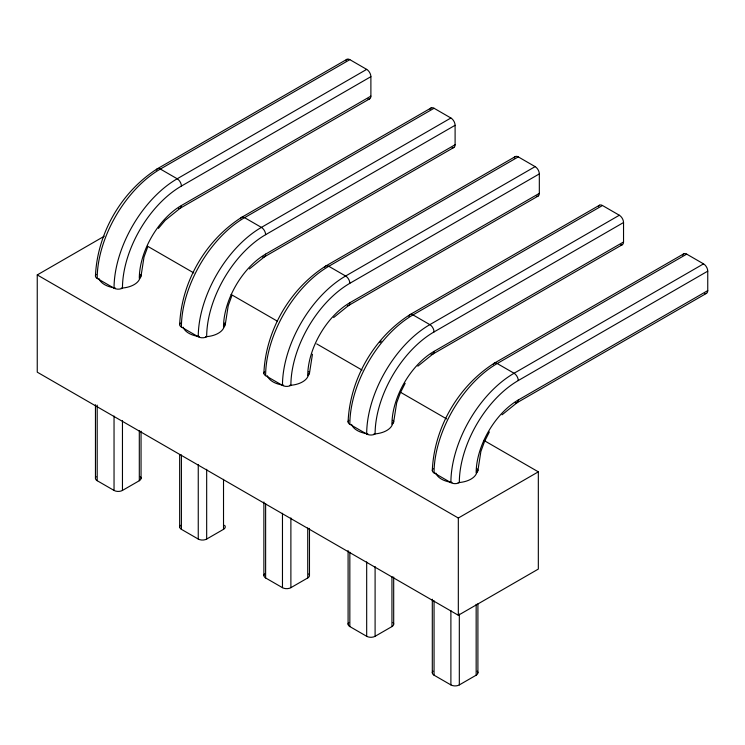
<?xml version="1.0" encoding="UTF-8"?>
<svg xmlns="http://www.w3.org/2000/svg" width="745" height="745" viewBox="0 0 745 745"><rect width="100%" height="100%" fill="white"/><g stroke="black" fill="none" stroke-linecap="round" stroke-linejoin="round"><path stroke-width="1.12" d="M95.453 276.013C97.297 233.269 121.286 191.716 157.381 168.752L346.863 59.358M179.666 324.634C181.51 281.889 205.499 240.337 241.594 217.372L431.076 107.978M263.879 373.254C265.723 330.51 289.712 288.958 325.807 265.993L515.289 156.599M348.092 421.875C349.936 379.131 373.925 337.578 410.02 314.613L599.501 205.22M432.305 470.495C434.149 427.76 458.147 386.199 494.233 363.234L683.714 253.84M141.047 276.013L144.027 257.006L147.64 247.107M225.26 324.634L228.24 305.627L231.853 295.728M309.473 373.254L312.453 354.248M393.686 421.875L396.666 402.868L400.288 392.969L405.15 383.312M477.908 470.495L480.879 451.489L484.501 441.589L489.363 431.932M158.434 228.408L165.204 220.324L180.178 208.237L369.66 98.843M249.417 268.945L264.391 256.857L453.873 147.463M333.63 317.566L348.604 305.478L538.086 196.084M417.843 366.186L432.817 354.099L622.298 244.705M502.055 414.807L517.03 402.719L706.521 293.325M367.918 99.048A5.951 3.436 60 0 0 370.889 96.114L370.889 76.67A5.951 3.436 60 0 0 366.68 69.378L349.843 59.647L160.352 169.05A5.951 3.436 60 0 0 156.329 170.149M366.68 69.378L177.198 178.772A89.326 51.573 -60 0 0 114.041 288.166L97.195 278.444A5.951 3.436 0 0 1 96.142 274.402M114.041 288.166A5.951 3.436 0 0 0 122.459 288.166A83.365 48.136 -60 0 1 181.408 186.064L370.889 76.67M483.933 440.435L538.328 471.836L538.328 569.078L458.324 615.268L37.25 372.165L37.25 274.924L104.253 236.24M178.437 208.442A5.951 3.436 60 0 0 181.408 205.508L370.889 96.114M452.14 147.668A5.951 3.436 60 0 0 455.102 144.735L455.102 125.29A5.951 3.436 60 0 0 450.893 117.999L434.056 108.267L244.574 217.67A5.951 3.436 60 0 0 240.551 218.769M450.893 117.999L261.411 227.393A89.326 51.573 -60 0 0 198.254 336.787L181.408 327.064A5.951 3.436 0 0 1 180.355 323.032M198.254 336.787A5.951 3.436 0 0 0 206.672 336.787A83.365 48.136 -60 0 1 265.62 234.684L455.102 125.29M262.65 257.062A5.951 3.436 60 0 0 265.62 254.129L455.102 144.735M536.353 196.289A5.951 3.436 60 0 0 539.324 193.355L539.324 173.911A5.951 3.436 60 0 0 535.115 166.619L518.269 156.888L328.787 266.291A5.951 3.436 60 0 0 324.764 267.39M535.115 166.619L345.624 276.013A89.326 51.573 -60 0 0 282.467 385.407L265.62 375.685A5.951 3.436 0 0 1 264.568 371.653M282.467 385.407A5.951 3.436 0 0 0 290.885 385.407A83.365 48.136 -60 0 1 349.843 283.305L539.324 173.911M347.459 305.757A5.951 3.436 60 0 0 349.843 302.749L539.324 193.355M620.566 244.909A5.951 3.436 60 0 0 623.537 241.976L623.537 222.532A5.951 3.436 60 0 0 619.328 215.24L602.482 205.508L413 314.912A5.951 3.436 60 0 0 408.893 316.318M96.142 476.67A5.951 3.436 0 0 0 97.195 480.711L114.041 490.433A5.951 3.436 0 0 0 122.459 490.433L139.306 480.711A5.951 3.436 0 0 0 140.358 476.67M619.328 215.24L429.846 324.634A89.326 51.573 -60 0 0 366.68 434.028L349.843 424.305A5.951 3.436 0 0 1 348.781 420.273M366.68 434.028A5.951 3.436 0 0 0 375.098 434.028A83.365 48.136 -60 0 1 434.056 331.925L623.537 222.532M431.085 354.303A5.951 3.436 60 0 0 434.056 351.37L623.537 241.976M704.779 293.53A5.951 3.436 60 0 0 707.75 290.597L707.75 271.152A5.951 3.436 60 0 0 703.541 263.86L686.694 254.129L497.213 363.532A5.951 3.436 60 0 0 493.19 364.631M180.355 525.29A5.951 3.436 0 0 0 181.408 529.332L198.254 539.054A5.951 3.436 0 0 0 206.672 539.054L223.519 529.332A5.951 3.436 0 0 0 224.571 525.29M703.541 263.86L514.059 373.254A89.326 51.573 -60 0 0 450.893 482.648L434.056 472.926A5.951 3.436 0 0 1 433.217 468.67M450.893 482.648A5.951 3.436 0 0 0 459.32 482.648A83.365 48.136 -60 0 1 518.269 380.546L707.75 271.152M515.298 402.924A5.951 3.436 60 0 0 518.269 400L707.75 290.597M264.568 573.911A5.951 3.436 0 0 0 265.62 577.952L282.467 587.675A5.951 3.436 0 0 0 290.885 587.675L307.732 577.952A5.951 3.436 0 0 0 308.784 573.911M37.25 274.924L458.324 518.026L538.328 471.836M348.781 622.531A5.951 3.436 0 0 0 349.843 626.573L366.68 636.295A5.951 3.436 0 0 0 375.098 636.295L391.945 626.573A5.951 3.436 0 0 0 392.997 622.531M433.003 671.152A5.951 3.436 0 0 0 434.056 675.193L450.893 684.916A5.951 3.436 0 0 0 459.32 684.916L476.157 675.193A5.951 3.436 0 0 0 477.21 671.152M147.473 246.176L193.812 272.931M231.08 294.452L277.419 321.207M316.709 343.883L362.042 370.06M400.316 392.159L446.655 418.913M477.908 603.804L477.908 672.763M476.157 604.288L476.157 675.193M459.32 614.01L459.32 684.916M458.324 518.026L458.324 615.268M450.893 610.518L450.893 684.916M434.056 600.796L434.056 675.193M432.305 599.213L432.305 672.763M393.686 577.021L393.686 624.142M391.945 576.583L391.945 626.573M375.098 566.554L375.098 636.295M366.68 561.898L366.68 636.295M349.843 552.175L349.843 626.573M348.092 550.592L348.092 624.142M309.473 528.401L309.473 575.522M307.732 527.963L307.732 577.952M290.885 517.924L290.885 587.675M282.467 513.277L282.467 587.675M265.62 503.555L265.62 577.952M263.879 501.972L263.879 575.522M223.519 479.342L223.519 529.332M206.672 469.303L206.672 539.054M198.254 464.656L198.254 539.054M181.408 454.934L181.408 529.332M179.666 454.497L179.666 526.901M141.047 431.159L141.047 478.281M139.306 430.722L139.306 480.711M122.459 420.683L122.459 490.433M114.041 416.036L114.041 490.433M97.195 405.15L97.195 480.711M95.453 404.731L95.453 478.281M345.81 60.755A5.951 3.436 60 0 1 349.843 59.647M97.195 278.444A89.326 51.573 -60 0 1 160.352 169.05L177.198 178.772A5.951 3.436 60 0 1 181.408 186.064M140.358 274.402A5.951 3.436 0 0 1 139.306 278.444A59.544 34.382 -60 0 1 181.408 205.508M140.2 276.358A20.841 12.032 0 0 1 121.258 288.119M115.196 287.924A20.841 12.032 0 0 1 98.936 278.537M224.413 324.978A20.841 12.032 0 0 1 205.471 336.74M199.418 336.554A20.841 12.032 0 0 1 183.149 327.157M308.626 373.599A20.841 12.032 0 0 1 289.693 385.361M283.631 385.174A20.841 12.032 0 0 1 267.362 375.778M392.839 422.219A20.841 12.032 0 0 1 373.906 433.981M367.844 433.795A20.841 12.032 0 0 1 351.584 424.399M477.051 470.84A20.841 12.032 0 0 1 458.119 482.602M452.057 482.415A20.841 12.032 0 0 1 435.797 473.019M430.033 109.375A5.951 3.436 60 0 1 434.056 108.267M181.408 327.064A89.326 51.573 -60 0 1 244.574 217.67L261.411 227.393A5.951 3.436 60 0 1 265.62 234.684M224.571 323.032A5.951 3.436 0 0 1 223.519 327.064A59.544 34.382 -60 0 1 265.62 254.129M514.246 157.996A5.951 3.436 60 0 1 518.269 156.888M265.62 375.685A89.326 51.573 -60 0 1 328.787 266.291L345.624 276.013A5.951 3.436 60 0 1 349.843 283.305M308.784 371.653A5.951 3.436 0 0 1 307.732 375.685A59.544 34.382 -60 0 1 349.843 302.749M598.458 206.616A5.951 3.436 60 0 1 602.482 205.508M349.843 424.305A89.326 51.573 -60 0 1 413 314.912L429.846 324.634A5.951 3.436 60 0 1 434.056 331.925M379.95 342.691A83.365 48.136 -60 0 1 381.244 341.135M392.997 420.273A5.951 3.436 0 0 1 391.945 424.305A59.544 34.382 -60 0 1 434.056 351.37M682.671 255.237A5.951 3.436 60 0 1 686.694 254.129M434.056 472.926A89.326 51.573 -60 0 1 497.213 363.532L514.059 373.254A5.951 3.436 60 0 1 518.269 380.546M477.21 468.894A5.951 3.436 0 0 1 476.157 472.926A59.544 34.382 -60 0 1 518.269 400"/></g></svg>
